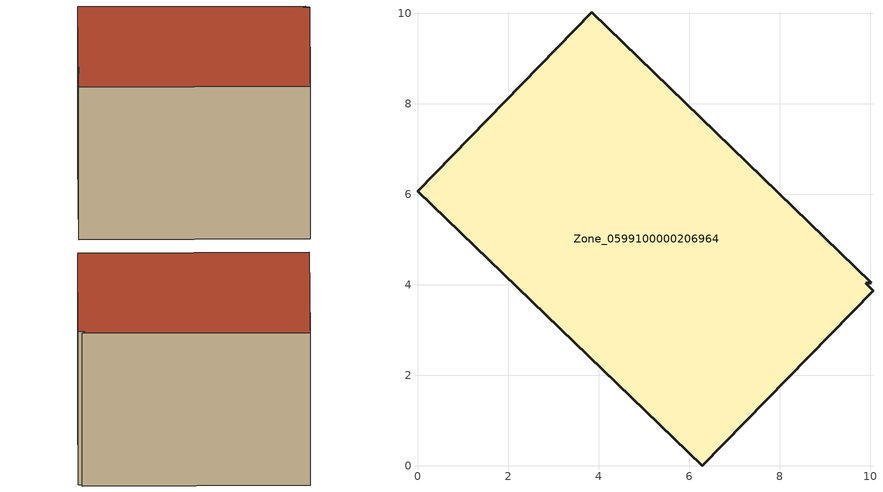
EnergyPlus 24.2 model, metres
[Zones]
Zone_0599100000206964
 floor ground (C_G): 10.03,4.04 9.9,4.03 10.06,3.87 6.29,0 0,6.06 3.85,10.02 z0
 wall outside (C_F): 10.03,4.04 3.85,10.02 0,6.06 6.29,0 10.06,3.87 9.9,4.03 10.03,4.04 z0:6.9
 roof outside (C_R): 9.9,4.03 10.03,4.04 3.85,10.02 0,6.06 6.29,0 10.06,3.87 z6.9
[BUILDING]
Pand.0599100000206964: North Axis=0; Terrain=City; Loads Convergence Tolerance Value=0.04; Temperature Convergence Tolerance Value=0.4; Solar Distribution=FullExterior; Maximum Number of Warmup Days=25; Minimum Number of Warmup Days=1
[Site:Location]
Rotterdam.The.Hague.AP_ZH_NLD Design_Conditions: Latitude=51.96; Longitude=4.45; Time Zone=1; Elevation=-4.5
[SITE:GROUNDTEMPERATURE:BUILDINGSURFACE]
18, 18, 18, 18, 18, 18, 18, 18, 18, 18, 18, 18
[MATERIAL] Thermal Absorptance=0.9; Solar Absorptance=0.7; Visible Absorptance=0.7
Name | Roughness | Thickness | Conductivity | Density | Specific Heat
G.TC.1946 | MediumSmooth | 0.15 | 1 | 540 | 1210
F.TC.1946 | Rough | 0.3 | 0.857143 | 1920 | 840
R.TC.1946 | MediumRough | 0.2 | 0.909091 | 1500 | 1000
[CONSTRUCTION]
C_G: G.TC.1946
C_F: F.TC.1946
C_R: R.TC.1946
[ZONE]
Zone_0599100000206964: Type=1; Multiplier=1; Ceiling Height=Autocalculate; Volume=Autocalculate; Floor Area=autocalculate; Part of Total Floor Area=Yes
[ZONEINFILTRATION:DESIGNFLOWRATE]
Infil_Zone_0599100000206964: Zone or ZoneList or Space or SpaceList=Zone_0599100000206964; Schedule=AlwaysOn; Design Flow Rate Calculation Method=Flow/Area; Flow Rate per Floor Area=0.003; Constant Term Coefficient=1; Temperature Term Coefficient=0; Velocity Term Coefficient=0; Velocity Squared Term Coefficient=0
[HVACTEMPLATE:ZONE:IDEALLOADSAIRSYSTEM]
Zone_0599100000206964: Maximum Heating Supply Air Temperature=50; Minimum Cooling Supply Air Temperature=13; Maximum Heating Supply Air Humidity Ratio=0.0156; Minimum Cooling Supply Air Humidity Ratio=0.0077; Heating Limit=NoLimit; Cooling Limit=NoLimit; Dehumidification Control Type=ConstantSensibleHeatRatio; Cooling Sensible Heat Ratio=0.7; Dehumidification Setpoint=60; Humidification Control Type=None; Humidification Setpoint=30; Outdoor Air Method=None; Outdoor Air Flow Rate per Person=0.00944; Outdoor Air Flow Rate per Zone Floor Area=0; Outdoor Air Flow Rate per Zone=0; Demand Controlled Ventilation Type=None; Outdoor Air Economizer Type=NoEconomizer; Heat Recovery Type=None; Sensible Heat Recovery Effectiveness=0.7; Latent Heat Recovery Effectiveness=0.65
[ZONECONTROL:THERMOSTAT]
ThermostatControl_Zone_0599100000206964: Zone or ZoneList=Zone_0599100000206964; Control Type Schedule=DualSetpointControlType; Control 1=Thermostat_Zone_0599100000206964; Temperature Difference Between Cutout And Setpoint=0
[THERMOSTATSETPOINT:DUALSETPOINT]
Thermostat_Zone_0599100000206964: Heating Setpoint Temperature Schedule=HeatingSetpoint_Zone_0599100000206964; Cooling Setpoint Temperature Schedule=CoolingSetpoint_Zone_0599100000206964
[SCHEDULE:COMPACT]
HeatingSetpoint_Zone_0599100000206964: Through: 12/31, For: AllDays, Until: 24:00, 21
CoolingSetpoint_Zone_0599100000206964: Through: 12/31, For: AllDays, Until: 24:00, 24
DualSetpointControlType: Through: 12/31, For: AllDays, Until: 24:00, 4
AlwaysOn: Through: 12/31, For: AllDays, Until: 24:00, 1
